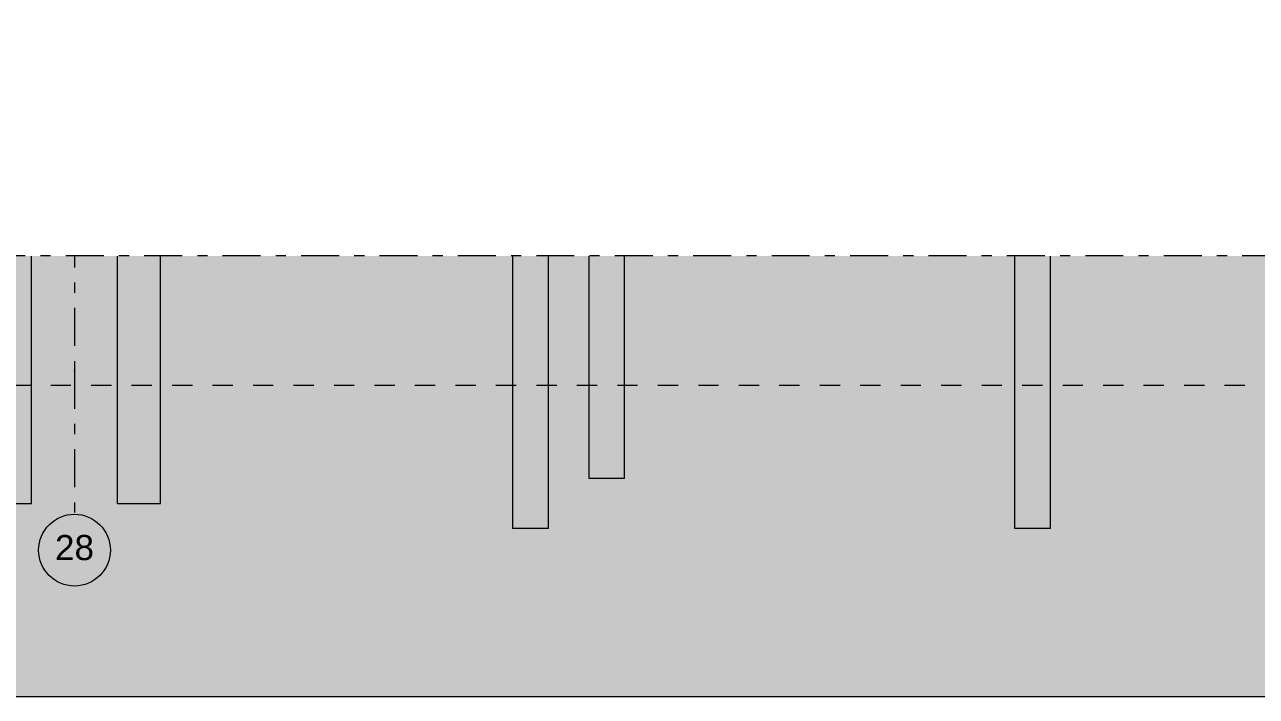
# Model space of a CAD drawing. Header units: millimetres. Extents: x -48147 to 1436659, y -488302 to 18123.
# Drawn here: x 1403200 to 1411788, y -488302 to -483620 of the extents above; entities that cross this region are included whole.
import ezdxf
from ezdxf.enums import TextEntityAlignment as Align

# ---------------------------------------------------------------- set-up
doc = ezdxf.new("R2010")
doc.units = ezdxf.units.MM
doc.header["$MEASUREMENT"] = 0
for name, pattern in [('Dashed', [2822.222233, 1411.111116, -1411.111116]), ('Double Dashed', [546.805537, 264.583325, -105.833328, 70.555556, -105.833328]), ('Wipeout_Contour', [1000, 0, -1000])]:
    doc.linetypes.add(name, pattern=pattern)
for name, color, linetype, lineweight, true_color in [('0_Pen_No__105', 7, 'Continuous', 15, 0xa6a6a6), ('A-230-M_FLOOR.IFC Import_Pen_No__109', 7, 'Continuous', 15, 0xa6a6a6), ('A-230-M_FLOOR.IFC Import_Pen_No__29', 7, 'Continuous', 50, 0x2a2a2a), ('HATCHING_Pen_No__145', 7, 'Continuous', 0, 0xa6a6a6), ('New_A-15-MG_Structural_Grid_Phase_2_Pen_No__222', 7, 'Continuous', 13, 0x65af33), ('S-160-M_FOUND.IFC Import_Pen_No__104', 7, 'Continuous', 15, 0xa6a6a6), ('S-160-M_FOUND.IFC Import_Pen_No__24', 7, 'Continuous', 50, 0x2a2a2a)]:
    doc.layers.add(name, color=color, linetype=linetype, lineweight=lineweight, true_color=true_color)
for name, color, linetype in [('A-230-M_FLOOR.IFC Import', 7, 'Continuous'), ('A-95-P_Drawing', 7, 'Continuous'), ('New_A-15-MG_Structural_Grid_Phase_2', 7, 'Continuous'), ('S-160-M_FOUND.IFC Import', 7, 'Continuous'), ('S-280-M_COLUMN.IFC Import', 7, 'Continuous')]:
    doc.layers.add(name, color=color, linetype=linetype)
for name, color, linetype, lineweight in [('A-230-M_FLOOR.IFC Import_Pen_No__89', 8, 'Continuous', 20), ('A-95-P_Drawing_Pen_No__1', 7, 'Continuous', 13), ('HATCHING_Pen_No__1', 7, 'Continuous', 13), ('S-160-M_FOUND.IFC Import_Pen_No__1', 7, 'Continuous', 13), ('S-160-M_FOUND.IFC Import_Pen_No__4', 7, 'Continuous', 20), ('S-280-M_COLUMN.IFC Import_Pen_No__88', 8, 'Continuous', 20)]:
    doc.layers.add(name, color=color, linetype=linetype, lineweight=lineweight)
doc.styles.add('GENERATED_STYLE_2', font='')
doc.styles.get('GENERATED_STYLE_2').set_extended_font_data('Swis721 BT')

# ---------------------------------------------------------------- blocks, each defined once
blk = doc.blocks.new('Section Elem_350_2', base_point=(1424163.9, -483032.8))
at = {"color": 254, "linetype": 'Wipeout_Contour', "lineweight": 0, "ltscale": 8890967.670186812}
blk.add_wipeout([(1403570.8, -474932.8), (1403570.8, -475232.8), (1403571, -475232.8), (1403571, -475080.9), (1403677.2, -475079.5), (1403677.2, -474932.8)], dxfattribs=at).dxf.layer = 'S-280-M_COLUMN.IFC Import'
at = {"color": 254, "linetype": 'Wipeout_Contour', "lineweight": 0, "ltscale": 5938095.022194905}
blk.add_wipeout([(1403418.4, -483632.8), (1403677.2, -483632.8), (1403677.2, -483557.8), (1403418.4, -483557.8)], dxfattribs=at).dxf.layer = 'S-280-M_COLUMN.IFC Import'
at = {"layer": 'S-280-M_COLUMN.IFC Import_Pen_No__88', "linetype": 'Continuous'}
for p, q in [((1403677.2, -474932.8), (1403677.2, -475079.5)), ((1403418.4, -483557.8), (1403418.4, -483632.8)), ((1403677.2, -483557.8), (1403677.2, -483632.8))]:
    blk.add_line(p, q, dxfattribs=at)
blk = doc.blocks.new('Section Elem_356_2', base_point=(1424163.9, -483032.8))
at = {"color": 254, "linetype": 'Wipeout_Contour', "lineweight": 0, "ltscale": 5960283.401590344}
blk.add_wipeout([(1409254.2, -483632.8), (1409254.2, -483732.8), (1409513, -483732.8), (1409513, -483632.8)], dxfattribs=at).dxf.layer = 'S-280-M_COLUMN.IFC Import'
at = {"layer": 'S-280-M_COLUMN.IFC Import_Pen_No__88', "linetype": 'Continuous'}
for p, q in [((1409254.2, -483632.8), (1409254.2, -483732.8)), ((1409513, -483632.8), (1409513, -483732.8))]:
    blk.add_line(p, q, dxfattribs=at)
blk = doc.blocks.new('Section Elem_414_2', base_point=(1424163.9, -483032.8))
at = {"color": 254, "linetype": 'Wipeout_Contour', "lineweight": 0, "ltscale": 5960835.819749292}
blk.add_wipeout([(1409683.6, -483732.8), (1409083.6, -483732.8), (1409083.6, -484482.8), (1409683.6, -484482.8)], dxfattribs=at).dxf.layer = 'S-160-M_FOUND.IFC Import'
at = {"layer": 'S-160-M_FOUND.IFC Import_Pen_No__4', "linetype": 'Continuous'}
for p, q in [((1409083.6, -483732.8), (1409683.6, -483732.8)), ((1409083.6, -483732.8), (1409083.6, -484482.8)), ((1409683.6, -483732.8), (1409683.6, -484482.8)), ((1409683.6, -484482.8), (1409083.6, -484482.8))]:
    blk.add_line(p, q, dxfattribs=at)
blk = doc.blocks.new('Section Elem_415_2', base_point=(1424163.9, -483032.8))
at = {"color": 254, "linetype": 'Wipeout_Contour', "lineweight": 0, "ltscale": 5938632.973712085}
blk.add_wipeout([(1404297.8, -483632.8), (1402797.8, -483632.8), (1402797.8, -484382.8), (1404297.8, -484382.8)], dxfattribs=at).dxf.layer = 'S-160-M_FOUND.IFC Import'
at = {"layer": 'S-160-M_FOUND.IFC Import_Pen_No__4', "linetype": 'Continuous'}
for p, q in [((1402797.8, -483632.8), (1403851.7, -483632.8)), ((1402797.8, -483632.8), (1402797.8, -484382.8)), ((1404297.8, -483632.8), (1404297.8, -484382.8)), ((1404297.8, -484382.8), (1402797.8, -484382.8))]:
    blk.add_line(p, q, dxfattribs=at)
blk = doc.blocks.new('Section Elem_424_2', base_point=(1424163.9, -483032.8))
at = {"color": 254, "linetype": 'Wipeout_Contour', "lineweight": 0, "ltscale": 5952616.302557375}
blk.add_wipeout([(1406852.5, -483882.8), (1406602.5, -483882.8), (1406602.5, -487132.8), (1406852.5, -487132.8)], dxfattribs=at).dxf.layer = 'S-160-M_FOUND.IFC Import'
at = {"layer": 'S-160-M_FOUND.IFC Import_Pen_No__4', "linetype": 'Continuous'}
blk.add_line((1406852.5, -487132.8), (1406602.5, -487132.8), dxfattribs=at)
at = {"color": 254, "linetype": 'Wipeout_Contour', "lineweight": 0, "ltscale": 5950333.098526501}
blk.add_wipeout([(1406602.5, -483882.8), (1406852.5, -483882.8), (1407102.5, -483632.8), (1406352.5, -483632.8)], dxfattribs=at).dxf.layer = 'S-160-M_FOUND.IFC Import'
at = {"layer": 'S-160-M_FOUND.IFC Import_Pen_No__4', "linetype": 'Continuous'}
for p, q in [((1406602.5, -483882.8), (1406852.5, -483882.8)), ((1406602.5, -483882.8), (1406602.5, -487132.8)), ((1406852.5, -487132.8), (1406852.5, -483882.8))]:
    blk.add_line(p, q, dxfattribs=at)
blk = doc.blocks.new('Section Elem_425_2', base_point=(1424163.9, -483032.8))
at = {"color": 254, "linetype": 'Wipeout_Contour', "lineweight": 0, "ltscale": 5952860.996178236}
blk.add_wipeout([(1406852.5, -486782.8), (1406853.2, -486782.8), (1406853.2, -483882.1), (1406852.5, -483882.8)], dxfattribs=at).dxf.layer = 'S-160-M_FOUND.IFC Import'
at = {"layer": 'S-160-M_FOUND.IFC Import_Pen_No__1', "linetype": 'Continuous'}
for p, q in [((1406853.2, -486782.8), (1406853.2, -483882.1)), ((1406852.5, -486782.8), (1406853.2, -486782.8))]:
    blk.add_line(p, q, dxfattribs=at)
blk = doc.blocks.new('Section Elem_434_2', base_point=(1424163.9, -483032.8))
at = {"color": 254, "linetype": 'Wipeout_Contour', "lineweight": 0, "ltscale": 5942507.057118601}
blk.add_wipeout([(1403847.8, -484382.8), (1403847.8, -486957.8), (1404147.8, -486957.8), (1404147.8, -484382.8)], dxfattribs=at).dxf.layer = 'S-160-M_FOUND.IFC Import'
at = {"layer": 'S-160-M_FOUND.IFC Import_Pen_No__1', "linetype": 'Continuous'}
for p, q in [((1403847.8, -486957.8), (1403847.8, -484382.8)), ((1404147.8, -486957.8), (1404147.8, -484382.8)), ((1403847.8, -486957.8), (1404147.8, -486957.8))]:
    blk.add_line(p, q, dxfattribs=at)
blk = doc.blocks.new('Section Elem_440_2', base_point=(1424163.9, -483032.8))
at = {"color": 254, "linetype": 'Wipeout_Contour', "lineweight": 0, "ltscale": 5954232.597595263}
blk.add_wipeout([(1407133.5, -486782.8), (1407383.5, -486782.8), (1407383.5, -483632.8), (1407133.5, -483632.8)], dxfattribs=at).dxf.layer = 'S-160-M_FOUND.IFC Import'
at = {"layer": 'S-160-M_FOUND.IFC Import_Pen_No__4', "linetype": 'Continuous'}
for p, q in [((1407133.5, -483632.8), (1407133.5, -486782.8)), ((1407383.5, -486782.8), (1407383.5, -483632.8)), ((1407383.5, -486782.8), (1407133.5, -486782.8))]:
    blk.add_line(p, q, dxfattribs=at)
blk = doc.blocks.new('Section Elem_441_2', base_point=(1424163.9, -483032.8))
at = {"color": 254, "linetype": 'Wipeout_Contour', "lineweight": 0, "ltscale": 5965852.021938947}
blk.add_wipeout([(1410352.5, -483882.8), (1410102.5, -483882.8), (1410102.5, -487132.8), (1410352.5, -487132.8)], dxfattribs=at).dxf.layer = 'S-160-M_FOUND.IFC Import'
at = {"layer": 'S-160-M_FOUND.IFC Import_Pen_No__4', "linetype": 'Continuous'}
blk.add_line((1410352.5, -487132.8), (1410102.5, -487132.8), dxfattribs=at)
at = {"color": 254, "linetype": 'Wipeout_Contour', "lineweight": 0, "ltscale": 5963634.097982218}
blk.add_wipeout([(1410102.5, -483882.8), (1410352.5, -483882.8), (1410509.7, -483725.6), (1409945.3, -483725.6)], dxfattribs=at).dxf.layer = 'S-160-M_FOUND.IFC Import'
at = {"layer": 'S-160-M_FOUND.IFC Import_Pen_No__104', "linetype": 'Continuous', "lineweight": 0, "true_color": 0x535353}
blk.add_hatch(color=251, dxfattribs=at).paths.add_polyline_path([(1409852.5, -483632.8), (1409945.3, -483725.6), (1410509.7, -483725.6), (1410602.5, -483632.8)])
at = {"layer": 'S-160-M_FOUND.IFC Import_Pen_No__24', "linetype": 'Continuous'}
for p, q in [((1409852.5, -483632.8), (1409945.3, -483725.6)), ((1410602.5, -483632.8), (1410509.7, -483725.6)), ((1410509.7, -483725.6), (1409945.3, -483725.6))]:
    blk.add_line(p, q, dxfattribs=at)
at = {"layer": 'S-160-M_FOUND.IFC Import_Pen_No__4', "linetype": 'Continuous'}
for p, q in [((1410102.5, -483882.8), (1410352.5, -483882.8)), ((1410102.5, -483882.8), (1410102.5, -487132.8)), ((1410352.5, -487132.8), (1410352.5, -483882.8))]:
    blk.add_line(p, q, dxfattribs=at)
blk = doc.blocks.new('Section Elem_444_2', base_point=(1424163.9, -483032.8))
at = {"color": 254, "linetype": 'Wipeout_Contour', "lineweight": 0, "ltscale": 5954117.537033333}
blk.add_wipeout([(1403851.7, -483382.8), (1403851.7, -483632.8), (1411774.9, -483632.8), (1411774.9, -483382.8)], dxfattribs=at).dxf.layer = 'A-230-M_FLOOR.IFC Import'
at = {"layer": 'A-230-M_FLOOR.IFC Import_Pen_No__109', "linetype": 'Continuous'}
h = blk.add_hatch(dxfattribs=at)
h.set_pattern_fill('Lightweight_Concrete_0002', color=256, style=0, pattern_type=2)
h.set_pattern_definition([(0, (1424163.9, -483032.8), (0, 389.7114), [24.375, -200.625]), (0, (1424276.4, -482837.94), (0, 389.7114), [24.375, -200.625]), (60, (1424163.9, -483032.8), (-337.5, 194.856), [24.375, -200.625]), (60, (1424388.9, -483032.8), (-337.5, 194.856), [24.375, -200.625]), (120, (1424188.27, -483032.8), (337.5, 194.856), [24.375, -200.625]), (120, (1424413.27, -483032.8), (337.5, 194.856), [24.375, -200.625]), (0, (1424163.9, -482995.3), (0, 75), [0, -75, 0, -112.5]), (45, (1424201.4, -482995.3), (-53.033, 53.033), [0, -56.25, 0, -93.75])])
h.paths.add_polyline_path([(1403851.7, -483382.8), (1403851.7, -483632.8), (1411774.9, -483632.8), (1411774.9, -483382.8)])
at = {"layer": 'A-230-M_FLOOR.IFC Import_Pen_No__29', "linetype": 'Continuous'}
for p, q in [((1403851.7, -483382.8), (1403851.7, -483632.8)), ((1411774.9, -483382.8), (1411774.9, -483632.8)), ((1409852.5, -483632.8), (1403851.7, -483632.8)), ((1410602.5, -483632.8), (1409852.5, -483632.8)), ((1411774.9, -483632.8), (1410602.5, -483632.8))]:
    blk.add_line(p, q, dxfattribs=at)
at = {"layer": 'A-230-M_FLOOR.IFC Import_Pen_No__29', "linetype": 'Continuous', "flags": 128}
blk.add_lwpolyline([(1411774.9, -483382.8), (1411625.1, -483382.8), (1411624.9, -483382.8), (1403919.7, -483382.8), (1403851.7, -483382.8), (1403851.7, -483382.8)], dxfattribs=at)
at = {"layer": 'A-230-M_FLOOR.IFC Import_Pen_No__89', "linetype": 'Continuous'}
blk.add_line((1403851.7, -483557.8), (1403851.7, -483632.8), dxfattribs=at)
blk = doc.blocks.new('Section Elem_458_2', base_point=(1424163.9, -483032.8))
at = {"color": 254, "linetype": 'Wipeout_Contour', "lineweight": 0, "ltscale": 5939104.978507107}
blk.add_wipeout([(1402947.8, -484382.8), (1402947.8, -486957.8), (1403247.8, -486957.8), (1403247.8, -484382.8)], dxfattribs=at).dxf.layer = 'S-160-M_FOUND.IFC Import'
at = {"layer": 'S-160-M_FOUND.IFC Import_Pen_No__1', "linetype": 'Continuous'}
for p, q in [((1402947.8, -486957.8), (1402947.8, -484382.8)), ((1403247.8, -486957.8), (1403247.8, -484382.8)), ((1402947.8, -486957.8), (1403247.8, -486957.8))]:
    blk.add_line(p, q, dxfattribs=at)
blk = doc.blocks.new('Standard grid marker[5]_2', base_point=(1403548, -461628.2))
at = {"layer": 'New_A-15-MG_Structural_Grid_Phase_2_Pen_No__222', "linetype": 'Double Dashed'}
for p, q in [((1403548, -462628.2), (1403548, -486032.8)), ((1403548, -486032.8), (1403548, -487032.8))]:
    blk.add_line(p, q, dxfattribs=at)
at = {"layer": 'New_A-15-MG_Structural_Grid_Phase_2_Pen_No__222', "linetype": 'Continuous'}
blk.add_circle((1403548, -487282.8), 250, dxfattribs=at)
at = {"layer": 'New_A-15-MG_Structural_Grid_Phase_2_Pen_No__222', "linetype": 'Double Dashed'}
blk.add_point((1403548, -486032.8), dxfattribs=at)
blk.add_point((1403548, -486032.8), dxfattribs=at)
at = {"layer": 'New_A-15-MG_Structural_Grid_Phase_2_Pen_No__222', "style": 'GENERATED_STYLE_2'}
for tag, p in [('AC_MarkerText_1_0', (1403548, -461360.1)), ('AC_MarkerText_1_1', (1403548, -487264.7))]:
    blk.add_attdef(tag, text='', height=175, rotation=360, dxfattribs=at).set_placement(p, align=Align.MIDDLE_CENTER)
blk = doc.blocks.new('S-23 Building Section_STORY_MARKER', base_point=(1424163.9, -483032.8))
at = {"layer": '0_Pen_No__105', "linetype": 'Dashed', "ltscale": 0.1}
blk.add_line((1400277.5, -486132.8), (1432997.4, -486132.8), dxfattribs=at)

msp = doc.modelspace()

# ---------------------------------------------------------------- block references
at = {"layer": 'S-160-M_FOUND.IFC Import'}
for name in ['Section Elem_424_2', 'Section Elem_441_2']:
    msp.add_blockref(name, (1424163.9, -483032.8), dxfattribs=at)
at = {"layer": 'S-280-M_COLUMN.IFC Import'}
for name in ['Section Elem_350_2', 'Section Elem_356_2']:
    msp.add_blockref(name, (1424163.9, -483032.8), dxfattribs=at)

# ---------------------------------------------------------------- next in the draw order: block references
at = {"layer": 'S-160-M_FOUND.IFC Import'}
for name in ['Section Elem_415_2', 'Section Elem_440_2', 'Section Elem_414_2', 'Section Elem_425_2']:
    msp.add_blockref(name, (1424163.9, -483032.8), dxfattribs=at)

# ---------------------------------------------------------------- next in the draw order: block references
at = {"layer": 'A-230-M_FLOOR.IFC Import'}
msp.add_blockref('Section Elem_444_2', (1424163.9, -483032.8), dxfattribs=at)
at = {"layer": 'New_A-15-MG_Structural_Grid_Phase_2', "color": 8, "linetype": 'Continuous', "lineweight": 15}
ref = msp.add_blockref('Standard grid marker[5]_2', (1403548, -461628.2), dxfattribs=at)
ref.add_attrib('AC_MarkerText_1_1', '28', dxfattribs={"layer": 'New_A-15-MG_Structural_Grid_Phase_2_Pen_No__222', "color": 85, "true_color": 0x65af33, "height": 175, "rotation": 360, "style": 'GENERATED_STYLE_2'}).set_placement((1403548, -487264.7), align=Align.MIDDLE_CENTER)
at = {"layer": 'S-160-M_FOUND.IFC Import'}
for name in ['Section Elem_458_2', 'Section Elem_434_2']:
    msp.add_blockref(name, (1424163.9, -483032.8), dxfattribs=at)

# ---------------------------------------------------------------- next in the draw order: hatches: boundary and pattern name
at = {"layer": 'HATCHING_Pen_No__145', "linetype": 'Continuous'}
msp.add_hatch(color=256, dxfattribs=at).paths.add_polyline_path([(1403281.7, -483032.8), (1400307.5, -483032.8), (1400307.5, -488302.1), (1432997.4, -488302.1), (1432997.4, -483032.8), (1430682.1, -483032.8), (1430682.1, -483462.8), (1420869.5, -483462.8), (1420620.1, -483462.8), (1420620.1, -483282.8), (1411774.9, -483282.8), (1411774.9, -483632.8), (1403851.7, -483632.8), (1403851.7, -483532.8), (1403351.8, -483532.8), (1403351.8, -483409.3), (1403281.7, -483409.3)])

# ---------------------------------------------------------------- next in the draw order: linework, layer by layer
at = {"layer": 'HATCHING_Pen_No__1', "linetype": 'Continuous', "flags": 128}
msp.add_lwpolyline([(1403281.7, -483032.8), (1400307.5, -483032.8), (1400307.5, -488302.1), (1432997.4, -488302.1), (1432997.4, -483032.8), (1430682.1, -483032.8), (1430682.1, -483462.8), (1420869.5, -483462.8), (1420620.1, -483462.8), (1420620.1, -483282.8), (1411774.9, -483282.8), (1411774.9, -483632.8), (1403851.7, -483632.8), (1403851.7, -483532.8), (1403351.8, -483532.8), (1403351.8, -483409.3), (1403281.7, -483409.3)], close=True, dxfattribs=at)

# ---------------------------------------------------------------- next in the draw order: wipeouts: each hides what was drawn before it
at = {"color": 254, "linetype": 'Wipeout_Contour', "lineweight": 0, "ltscale": 5945399.093806557}
msp.add_wipeout([(1402093, -464875.1), (1414616.4, -464875.1), (1414616.4, -485231.7), (1402093, -485231.7)], dxfattribs=at).dxf.layer = 'A-95-P_Drawing'

# ---------------------------------------------------------------- next in the draw order: linework, layer by layer
at = {"layer": 'A-95-P_Drawing_Pen_No__1', "linetype": 'Double Dashed', "flags": 128}
msp.add_lwpolyline([(1402093, -464875.1), (1414616.4, -464875.1), (1414616.4, -485231.7), (1402093, -485231.7)], close=True, dxfattribs=at)

# ---------------------------------------------------------------- next in the draw order: block references
at = {"linetype": 'Continuous', "lineweight": 0}
msp.add_blockref('S-23 Building Section_STORY_MARKER', (1424163.9, -483032.8), dxfattribs=at)

doc.saveas('drawing.dxf')
